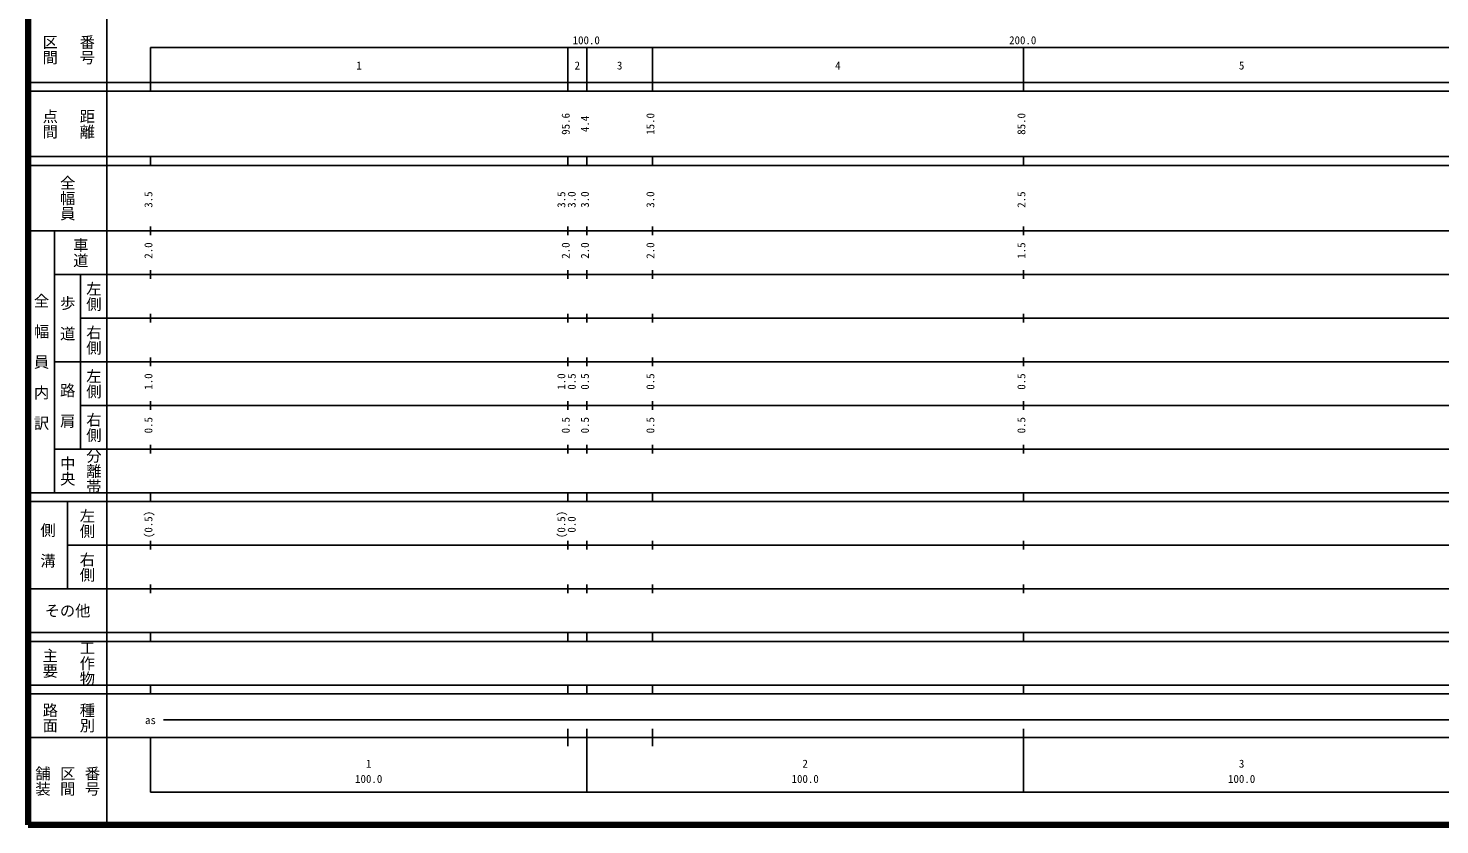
# Model space of a CAD drawing. Units: millimetres on the paper, enlarged 1000 times. Extents: x 40000 to 680000, y 20000 to 380000.
# Drawn here: x 40000 to 363395, y 20000 to 202409 of the extents above; entities that cross this region are included whole.
import ezdxf
from ezdxf.enums import TextEntityAlignment as Align

# ---------------------------------------------------------------- set-up
doc = ezdxf.new("R2010")
doc.units = ezdxf.units.MM
doc.header["$LTSCALE"] = 1000
doc.layers.add('M-TTL', color=2, linetype='Continuous', lineweight=140)
doc.layers.add('M-TTL-BAND', color=7, linetype='Continuous', lineweight=25)
doc.styles.add('@ＭＳ ゴシック', font='')
doc.styles.add('ＭＳ ゴシック', font='')
doc.styles.get('@ＭＳ ゴシック').set_extended_font_data('@MS Gothic')
doc.styles.get('ＭＳ ゴシック').set_extended_font_data('MS Gothic')

msp = doc.modelspace()

# ---------------------------------------------------------------- linework, layer by layer
at = {"layer": 'M-TTL'}
for p, q in [((40000, 380000), (40000, 20000)), ((40000, 20000), (680000, 20000))]:
    msp.add_line(p, q, dxfattribs=at)
at = {"layer": 'M-TTL-BAND'}
for p, q in [((58000, 370000), (58000, 20000)), ((68000, 198000), (579000, 198000)), ((68000, 198000), (68000, 188000)), ((163600, 188000), (163600, 198000)), ((168000, 188000), (168000, 198000)), ((183000, 188000), (183000, 198000)), ((268000, 188000), (268000, 198000)), ((40000, 190000), (579000, 190000)), ((40000, 188000), (579000, 188000)), ((40000, 173000), (579000, 173000)), ((68000, 171000), (68000, 173000)), ((163600, 171000), (163600, 173000)), ((168000, 171000), (168000, 173000)), ((183000, 171000), (183000, 173000)), ((268000, 171000), (268000, 173000)), ((40000, 171000), (579000, 171000)), ((40000, 156000), (579000, 156000)), ((46000, 96000), (46000, 156000)), ((68000, 155000), (68000, 157000)), ((163600, 155000), (163600, 157000)), ((168000, 155000), (168000, 157000)), ((183000, 155000), (183000, 157000)), ((268000, 155000), (268000, 157000)), ((46000, 146000), (579000, 146000)), ((52000, 146000), (52000, 106000)), ((68000, 145000), (68000, 147000)), ((163600, 145000), (163600, 147000)), ((168000, 145000), (168000, 147000)), ((183000, 145000), (183000, 147000)), ((268000, 145000), (268000, 147000)), ((52000, 136000), (579000, 136000)), ((68000, 135000), (68000, 137000)), ((163600, 135000), (163600, 137000)), ((168000, 135000), (168000, 137000)), ((183000, 135000), (183000, 137000)), ((268000, 135000), (268000, 137000)), ((68000, 125000), (68000, 127000)), ((163600, 125000), (163600, 127000)), ((168000, 125000), (168000, 127000)), ((183000, 125000), (183000, 127000)), ((268000, 125000), (268000, 127000)), ((46000, 126000), (579000, 126000)), ((68000, 115000), (68000, 117000)), ((163600, 115000), (163600, 117000)), ((168000, 115000), (168000, 117000)), ((183000, 115000), (183000, 117000)), ((268000, 115000), (268000, 117000)), ((52000, 116000), (579000, 116000)), ((68000, 105000), (68000, 107000)), ((163600, 105000), (163600, 107000)), ((168000, 105000), (168000, 107000)), ((183000, 105000), (183000, 107000)), ((268000, 105000), (268000, 107000)), ((46000, 106000), (579000, 106000)), ((40000, 96000), (579000, 96000)), ((40000, 94000), (579000, 94000)), ((49000, 94000), (49000, 74000)), ((68000, 94000), (68000, 96000)), ((163600, 94000), (163600, 96000)), ((168000, 94000), (168000, 96000)), ((183000, 94000), (183000, 96000)), ((268000, 94000), (268000, 96000)), ((68000, 83000), (68000, 85000)), ((163600, 83000), (163600, 85000)), ((168000, 83000), (168000, 85000)), ((183000, 83000), (183000, 85000)), ((268000, 83000), (268000, 85000)), ((49000, 84000), (579000, 84000)), ((68000, 73000), (68000, 75000)), ((163600, 73000), (163600, 75000)), ((168000, 73000), (168000, 75000)), ((183000, 73000), (183000, 75000)), ((268000, 73000), (268000, 75000)), ((40000, 74000), (579000, 74000)), ((40000, 64000), (579000, 64000)), ((40000, 62000), (579000, 62000)), ((68000, 62000), (68000, 64000)), ((163600, 62000), (163600, 64000)), ((168000, 62000), (168000, 64000)), ((183000, 62000), (183000, 64000)), ((268000, 62000), (268000, 64000)), ((40000, 52000), (579000, 52000)), ((68000, 50000), (68000, 52000)), ((163600, 50000), (163600, 52000)), ((168000, 50000), (168000, 52000)), ((183000, 50000), (183000, 52000)), ((268000, 50000), (268000, 52000)), ((40000, 50000), (579000, 50000)), ((71000, 44000), (565000, 44000)), ((40000, 40000), (579000, 40000)), ((68000, 40000), (68000, 27500)), ((163600, 38000), (163600, 42000)), ((168000, 27500), (168000, 42000)), ((183000, 38000), (183000, 42000)), ((268000, 27500), (268000, 42000)), ((68000, 27500), (579000, 27500))]:
    msp.add_line(p, q, dxfattribs=at)

# ---------------------------------------------------------------- texts
at = {"layer": 'M-TTL-BAND', "style": '@ＭＳ ゴシック'}
for s, p in [('区間', (45000, 197500)), ('番号', (53500, 197500)), ('点間', (45000, 180500)), ('距離', (53500, 180500)), ('全幅員', (49000, 163500)), ('車道', (52000, 151000)), ('左側', (55000, 141000)), ('全\u3000幅\u3000員\u3000内\u3000訳', (43000, 126000)), ('歩\u3000道', (49000, 136000)), ('右側', (55000, 131000)), ('左側', (55000, 121000)), ('路\u3000肩', (49000, 116000)), ('右側', (55000, 111000)), ('中央', (49000, 101000)), ('分離帯', (55000, 101000)), ('左側', (53500, 89000)), ('側\u3000溝', (44500, 84000)), ('右側', (53500, 79000)), ('工作物', (53500, 57000)), ('主要', (45000, 57000)), ('路面', (45000, 44500)), ('種別', (53500, 44500)), ('舗装', (43333, 30000)), ('区間', (49000, 30000)), ('番号', (54667, 30000))]:
    msp.add_text(s, height=2566, rotation=270, dxfattribs=at).set_placement(p, align=Align.MIDDLE_CENTER)
at = {"layer": 'M-TTL-BAND', "style": 'ＭＳ ゴシック'}
for s, p in [('100.0', (167844, 198195)), ('200.0', (267844, 198195)), ('1', (115800, 192405)), ('2', (165800, 192405)), ('3', (175500, 192405)), ('4', (225500, 192405)), ('5', (318000, 192405)), ('as', (68000, 42500)), ('1', (118000, 32523)), ('2', (218000, 32523)), ('3', (318000, 32523)), ('100.0', (118000, 29033)), ('100.0', (218000, 29033)), ('100.0', (318000, 29033))]:
    msp.add_text(s, height=1833, dxfattribs=at).set_placement(p, align=Align.BOTTOM_CENTER)
for s, p in [('95.6', (164600, 180500)), ('4.4', (169000, 180500)), ('15.0', (184000, 180500)), ('85.0', (269000, 180500)), ('3.5', (69000, 163174)), ('3.5', (163600, 163174)), ('3.0', (165970, 163174)), ('3.0', (169000, 163174)), ('3.0', (184000, 163174)), ('2.5', (269000, 163174)), ('2.0', (69000, 151500)), ('2.0', (164600, 151500)), ('2.0', (169000, 151500)), ('2.0', (184000, 151500)), ('1.5', (269000, 151500)), ('1.0', (69000, 121500)), ('1.0', (163600, 121500)), ('0.5', (165970, 121500)), ('0.5', (169000, 121500)), ('0.5', (184000, 121500)), ('0.5', (269000, 121500)), ('0.5', (69000, 111500)), ('0.5', (164600, 111500)), ('0.5', (169000, 111500)), ('0.5', (184000, 111500)), ('0.5', (269000, 111500)), ('(0.5)', (69000, 88764)), ('(0.5)', (163600, 88764)), ('0.0', (165970, 88764))]:
    msp.add_text(s, height=1833, rotation=90, dxfattribs=at).set_placement(p, align=Align.BOTTOM_CENTER)
msp.add_text('その他', height=2566, dxfattribs=at).set_placement((49000, 69000), align=Align.MIDDLE_CENTER)

doc.saveas('drawing.dxf')
